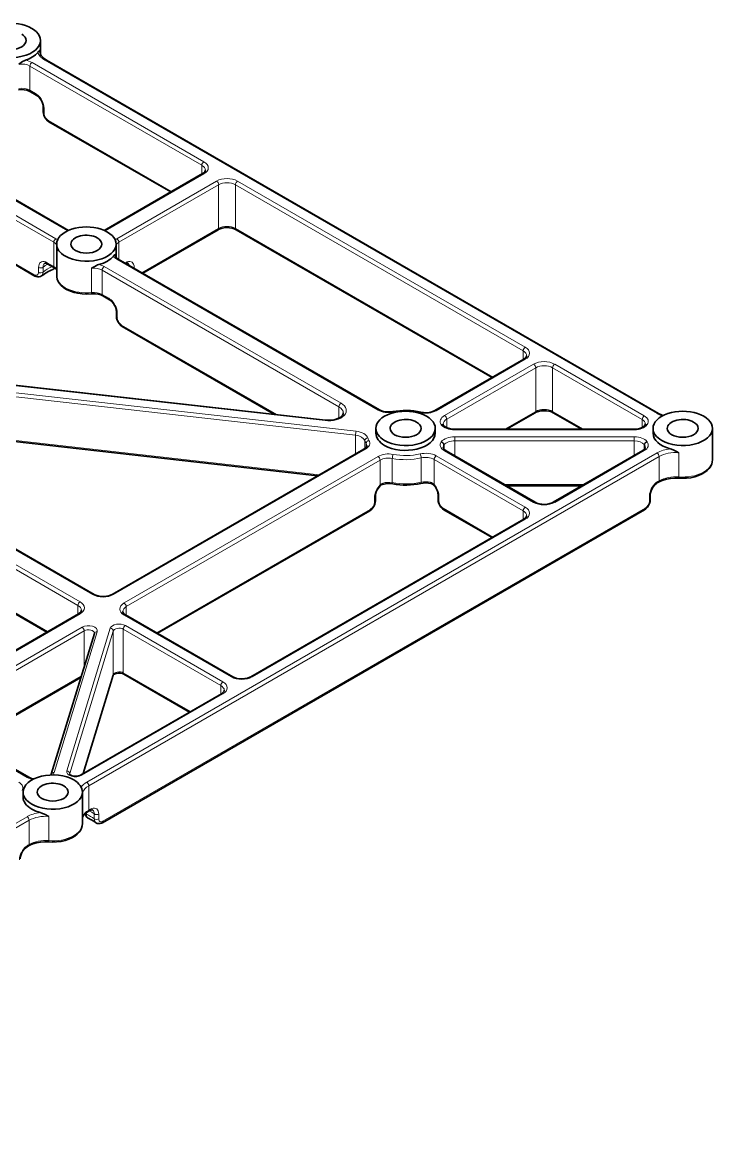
# Model space of a CAD drawing. Extents: x 297 to 1016, y 71 to 742.
# Drawn here: x 899.9 to 1016, y 487.1 to 676.8 of the extents above; entities that cross this region are included whole.
import ezdxf

# ---------------------------------------------------------------- set-up
doc = ezdxf.new("R2010")
doc.units = 0

msp = doc.modelspace()

# ---------------------------------------------------------------- linework, layer by layer
at = {"color": 7, "lineweight": 35, "ltscale": 0.056778}
msp.add_line((902.91, 673.79), (902.91, 671.52), dxfattribs=at)
at = {"color": 7, "lineweight": 13, "ltscale": 0.013765}
msp.add_line((902.87, 672.2), (902.87, 671.65), dxfattribs=at)
at = {"color": 7, "lineweight": 13}
for p, q in [((901.49, 670.1), (930.43, 653.38)), ((1006.71, 610.98), (903.65, 670.48)), ((930.08, 652.77), (901.13, 669.48)), ((904.24, 660.34), (924.98, 648.36)), ((984.17, 621.54), (935.74, 649.5)), ((936.09, 650.12), (984.53, 622.15)), ((935.74, 642.16), (979.08, 617.13)), ((913.64, 635.73), (953.52, 612.7)), ((959.74, 611.56), (915.76, 636.95)), ((953.17, 612.09), (913.28, 635.12)), ((916.57, 625.87), (942.69, 610.79)), ((950.82, 609.78), (845.07, 621.72)), ((876.11, 617.03), (956.05, 608.01)), ((955.95, 607.32), (876.01, 616.34)), ((911.7, 580.51), (864.85, 607.56)), ((876.01, 608.99), (949.84, 600.66)), ((1002.89, 608.24), (972.67, 608.24)), ((909.22, 578.67), (862.37, 605.72)), ((862.72, 606.33), (909.57, 579.29)), ((972.67, 607.08), (1002.89, 607.08)), ((1002.89, 606.38), (972.67, 606.38)), ((910.72, 548.92), (1006.71, 604.34)), ((1007.07, 603.73), (911.08, 548.31)), ((957.61, 604.98), (915.23, 580.51)), ((917, 579.08), (959.74, 603.75)), ((960.09, 603.14), (917.35, 578.47)), ((865.66, 596.48), (904.12, 574.27)), ((913.43, 542.32), (1004.71, 595.02)), ((922.45, 574.06), (958.44, 594.84)), ((984.53, 593.17), (938.57, 566.63)), ((909.57, 577.24), (886.28, 563.8)), ((935.03, 566.63), (917, 577.04)), ((888.41, 562.57), (909.93, 575)), ((910.28, 574.39), (888.76, 561.96)), ((912.46, 574.23), (905.22, 550.54)), ((907.34, 550.83), (914.67, 574.82)), ((915.17, 574.36), (907.83, 550.37)), ((890.63, 555.69), (909.78, 566.75)), ((933.62, 563.77), (909.88, 550.07)), ((900.65, 543.1), (804.66, 487.68)), ((805.01, 487.07), (901, 542.49))]:
    msp.add_line(p, q, dxfattribs=at)
at = {"color": 7, "lineweight": 35}
for p, q in [((903.9, 670.5), (1006.96, 611)), ((904.34, 660.11), (924.84, 648.28)), ((935.84, 641.93), (978.93, 617.05)), ((916.01, 636.98), (959.99, 611.59)), ((942.32, 610.83), (916.67, 625.64)), ((950.88, 609.87), (845.13, 621.8)), ((911.95, 580.53), (865.1, 607.58)), ((876.05, 608.78), (949.54, 600.49)), ((972.67, 608.33), (1002.89, 608.33)), ((914.98, 580.53), (957.36, 605)), ((903.98, 574.18), (865.76, 596.25)), ((913.33, 542.09), (1004.61, 594.79)), ((922.6, 573.98), (958.34, 594.61)), ((938.32, 566.65), (984.28, 593.19)), ((886.03, 563.82), (909.32, 577.27)), ((935.28, 566.65), (917.25, 577.06)), ((911.99, 573.97), (904.74, 550.28)), ((890.78, 555.61), (909.71, 566.54)), ((909.63, 550.09), (933.37, 563.8))]:
    msp.add_line(p, q, dxfattribs=at)
at = {"color": 7, "lineweight": 13, "ltscale": 0.102063}
for p, q in [((901.13, 669.48), (901.13, 665.4)), ((905.16, 635.72), (905.16, 639.81)), ((911.52, 631.35), (911.52, 635.44)), ((913.28, 635.12), (913.28, 631.03)), ((962.14, 603.42), (962.14, 599.34)), ((1007.07, 599.65), (1007.07, 603.73)), ((1010.41, 604.39), (1010.41, 600.3)), ((911.08, 548.31), (911.08, 544.23)), ((904.34, 539.07), (904.34, 543.15)), ((901, 542.49), (901, 538.41))]:
    msp.add_line(p, q, dxfattribs=at)
at = {"color": 7, "lineweight": 13, "ltscale": 0.027983}
msp.add_line((901.13, 665.4), (902.1, 664.84), dxfattribs=at)
at = {"color": 7, "lineweight": 35, "ltscale": 0.027983}
msp.add_line((901.24, 665.17), (902.21, 664.61), dxfattribs=at)
at = {"color": 7, "lineweight": 35, "ltscale": 0.020415}
for p, q in [((903.38, 661.77), (903.38, 662.59)), ((915.71, 627.3), (915.71, 628.12))]:
    msp.add_line(p, q, dxfattribs=at)
at = {"color": 7, "lineweight": 13, "ltscale": 0.020413}
msp.add_line((903.53, 662.39), (903.53, 661.57), dxfattribs=at)
at = {"color": 7, "lineweight": 13, "ltscale": 0.036597}
for p, q in [((930.08, 651.31), (930.08, 652.77)), ((984.17, 593.13), (984.17, 594.59)), ((909.22, 577.21), (909.22, 578.67))]:
    msp.add_line(p, q, dxfattribs=at)
at = {"color": 7, "lineweight": 35, "ltscale": 0.477728}
msp.add_line((930.18, 651.37), (913.64, 641.81), dxfattribs=at)
at = {"color": 7, "lineweight": 13, "ltscale": 0.480204}
msp.add_line((930.43, 651.34), (913.8, 641.74), dxfattribs=at)
at = {"color": 7, "lineweight": 13, "ltscale": 0.369401}
msp.add_line((907.47, 641.74), (894.67, 649.13), dxfattribs=at)
at = {"color": 7, "lineweight": 35, "ltscale": 0.366926}
msp.add_line((894.92, 649.15), (907.64, 641.81), dxfattribs=at)
at = {"color": 7, "lineweight": 13, "ltscale": 0.484905}
for p, q in [((915.76, 640.42), (932.56, 650.12)), ((932.91, 649.5), (916.11, 639.81))]:
    msp.add_line(p, q, dxfattribs=at)
at = {"color": 7, "lineweight": 13, "ltscale": 0.183711}
for p, q in [((932.91, 642.16), (932.91, 649.5)), ((935.74, 649.5), (935.74, 642.16)), ((916.86, 574.67), (916.86, 567.32))]:
    msp.add_line(p, q, dxfattribs=at)
at = {"color": 7, "lineweight": 13, "ltscale": 0.374103}
for p, q in [((905.16, 639.81), (892.2, 647.29)), ((892.55, 647.9), (905.51, 640.42))]:
    msp.add_line(p, q, dxfattribs=at)
at = {"color": 7, "lineweight": 13, "ltscale": 0.373402}
msp.add_line((919.97, 634.69), (932.91, 642.16), dxfattribs=at)
at = {"color": 7, "lineweight": 35, "ltscale": 0.366185}
msp.add_line((932.81, 641.93), (920.12, 634.6), dxfattribs=at)
at = {"color": 7, "lineweight": 13, "ltscale": 0.279231}
msp.add_line((892.2, 639.94), (901.87, 634.35), dxfattribs=at)
at = {"color": 7, "lineweight": 35, "ltscale": 0.279231}
msp.add_line((901.98, 634.13), (892.3, 639.71), dxfattribs=at)
at = {"color": 7, "lineweight": 35, "ltscale": 0.13268}
msp.add_line((905.64, 639.5), (905.64, 634.19), dxfattribs=at)
at = {"color": 7, "lineweight": 35, "ltscale": 0.055385}
msp.add_line((915.64, 639.5), (915.64, 637.29), dxfattribs=at)
at = {"color": 7, "lineweight": 13, "ltscale": 0.072209}
msp.add_line((916.11, 639.81), (916.11, 636.92), dxfattribs=at)
at = {"color": 7, "lineweight": 13, "ltscale": 0.008745}
msp.add_line((915.56, 637.77), (915.56, 637.42), dxfattribs=at)
at = {"color": 7, "lineweight": 13, "ltscale": 0.032739}
msp.add_line((904.02, 636.38), (905.16, 635.72), dxfattribs=at)
at = {"color": 7, "lineweight": 35, "ltscale": 0.03274}
for p, q in [((905.26, 635.49), (904.13, 636.15)), ((914.52, 630.15), (913.39, 630.8))]:
    msp.add_line(p, q, dxfattribs=at)
at = {"color": 7, "lineweight": 13, "ltscale": 0.002886}
msp.add_line((917.15, 636.32), (917.25, 636.38), dxfattribs=at)
at = {"color": 7, "lineweight": 13, "ltscale": 0.020412}
for p, q in [((902.59, 634.76), (902.59, 635.58)), ((903.35, 635.61), (903.35, 634.79)), ((915.85, 627.92), (915.85, 627.1)), ((959.16, 596.07), (959.16, 596.89)), ((969.99, 597.07), (969.99, 596.25)), ((1005.42, 596.25), (1005.42, 597.07)), ((911.98, 542.75), (911.98, 543.56)), ((912.72, 543.54), (912.72, 542.73))]:
    msp.add_line(p, q, dxfattribs=at)
at = {"color": 7, "lineweight": 13, "ltscale": 0.003546}
msp.add_line((918.68, 635.58), (918.68, 635.43), dxfattribs=at)
at = {"color": 7, "lineweight": 13, "ltscale": 0.03274}
msp.add_line((913.28, 631.03), (914.42, 630.38), dxfattribs=at)
at = {"color": 7, "lineweight": 13, "ltscale": 0.036598}
for p, q in [((984.17, 620.08), (984.17, 621.54)), ((917.35, 578.47), (917.35, 577.01)), ((933.26, 563.74), (933.26, 565.2))]:
    msp.add_line(p, q, dxfattribs=at)
at = {"color": 7, "lineweight": 35, "ltscale": 0.432915}
for p, q in [((984.28, 620.14), (969.28, 611.48)), ((915.15, 566.92), (910.09, 550.36))]:
    msp.add_line(p, q, dxfattribs=at)
at = {"color": 7, "lineweight": 13, "ltscale": 0.432915}
for p, q in [((984.53, 620.11), (969.53, 611.45)), ((969.53, 603.87), (984.53, 595.21)), ((985.94, 596.02), (970.95, 604.68))]:
    msp.add_line(p, q, dxfattribs=at)
at = {"color": 7, "lineweight": 13, "ltscale": 0.432916}
for p, q in [((970.95, 610.64), (985.94, 619.29)), ((986.3, 618.68), (971.3, 610.02)), ((984.17, 594.59), (969.18, 603.25))]:
    msp.add_line(p, q, dxfattribs=at)
at = {"color": 7, "lineweight": 13, "ltscale": 0.183713}
for p, q in [((986.3, 611.33), (986.3, 618.68)), ((989.12, 618.68), (989.12, 611.33)), ((915.17, 567.02), (915.17, 574.36))]:
    msp.add_line(p, q, dxfattribs=at)
at = {"color": 7, "lineweight": 13, "ltscale": 0.435646}
for p, q in [((1004.22, 609.97), (989.12, 618.68)), ((989.48, 619.29), (1004.57, 610.58))]:
    msp.add_line(p, q, dxfattribs=at)
at = {"color": 7, "lineweight": 13, "ltscale": 0.046721}
msp.add_line((953.17, 610.22), (953.17, 612.09), dxfattribs=at)
at = {"color": 7, "lineweight": 13, "ltscale": 0.150256}
msp.add_line((981.09, 608.33), (986.3, 611.33), dxfattribs=at)
at = {"color": 7, "lineweight": 35, "ltscale": 0.138813}
msp.add_line((986.19, 611.1), (981.38, 608.33), dxfattribs=at)
at = {"color": 7, "lineweight": 13, "ltscale": 0.150257}
msp.add_line((989.12, 611.33), (994.33, 608.33), dxfattribs=at)
at = {"color": 7, "lineweight": 35, "ltscale": 0.138812}
msp.add_line((989.23, 611.1), (994.04, 608.33), dxfattribs=at)
at = {"color": 7, "lineweight": 13, "ltscale": 0.035445}
msp.add_line((971.3, 610.02), (971.3, 608.61), dxfattribs=at)
at = {"color": 7, "lineweight": 13, "ltscale": 0.03363}
msp.add_line((1004.22, 608.62), (1004.22, 609.97), dxfattribs=at)
at = {"color": 7, "lineweight": 13, "ltscale": 0.078275}
msp.add_line((955.95, 604.19), (955.95, 607.32), dxfattribs=at)
at = {"color": 7, "lineweight": 35, "ltscale": 0.020412}
for p, q in [((959.38, 608.48), (959.38, 607.66)), ((969.38, 608.48), (969.38, 607.66)), ((1006.04, 608.48), (1006.04, 607.66)), ((959.3, 596.28), (959.3, 597.09)), ((899.98, 547.24), (899.98, 546.42))]:
    msp.add_line(p, q, dxfattribs=at)
at = {"color": 7, "lineweight": 13, "ltscale": 0.002293}
for p, q in [((972.67, 608.33), (972.67, 608.24)), ((1002.89, 608.33), (1002.89, 608.24))]:
    msp.add_line(p, q, dxfattribs=at)
at = {"color": 7, "lineweight": 35, "ltscale": 0.002049}
msp.add_line((1004.66, 609.01), (1004.61, 608.94), dxfattribs=at)
at = {"color": 7, "lineweight": 35, "ltscale": 0.132675}
msp.add_line((1016.04, 608.48), (1016.04, 603.17), dxfattribs=at)
at = {"color": 7, "lineweight": 13, "ltscale": 0.032835}
msp.add_line((957.52, 606.42), (957.52, 605.11), dxfattribs=at)
at = {"color": 7, "lineweight": 13, "ltscale": 0.016011}
msp.add_line((957.74, 605.32), (957.74, 605.96), dxfattribs=at)
at = {"color": 7, "lineweight": 35, "ltscale": 0.017836}
msp.add_line((970.84, 605.7), (970.84, 604.99), dxfattribs=at)
at = {"color": 7, "lineweight": 13, "ltscale": 0.017422}
for p, q in [((972.67, 607.08), (972.67, 606.38)), ((1002.89, 607.08), (1002.89, 606.38))]:
    msp.add_line(p, q, dxfattribs=at)
at = {"color": 7, "lineweight": 13, "ltscale": 0.063182}
msp.add_line((972.67, 606.38), (972.67, 603.86), dxfattribs=at)
at = {"color": 7, "lineweight": 13, "ltscale": 0.061252}
msp.add_line((1002.89, 603.93), (1002.89, 606.38), dxfattribs=at)
at = {"color": 7, "lineweight": 13, "ltscale": 0.020067}
msp.add_line((1004.56, 605.73), (1004.56, 604.93), dxfattribs=at)
at = {"color": 7, "lineweight": 13, "ltscale": 0.017412}
msp.add_line((1004.6, 604.98), (1004.6, 605.67), dxfattribs=at)
at = {"color": 7, "lineweight": 13, "ltscale": 0.102061}
msp.add_line((967.01, 599.42), (967.01, 603.51), dxfattribs=at)
at = {"color": 7, "lineweight": 35, "ltscale": 0.432916}
msp.add_line((986.19, 596.05), (971.2, 604.71), dxfattribs=at)
at = {"color": 7, "lineweight": 35, "ltscale": 0.435646}
msp.add_line((989.23, 596.05), (1004.32, 604.76), dxfattribs=at)
at = {"color": 7, "lineweight": 13, "ltscale": 0.435645}
msp.add_line((1004.57, 604.74), (989.48, 596.02), dxfattribs=at)
at = {"color": 7, "lineweight": 13, "ltscale": 0.104649}
msp.add_line((960.09, 598.96), (960.09, 603.14), dxfattribs=at)
at = {"color": 7, "lineweight": 13, "ltscale": 0.105949}
msp.add_line((969.18, 603.25), (969.18, 599.02), dxfattribs=at)
at = {"color": 7, "lineweight": 13, "ltscale": 0.006309}
msp.add_line((1006.85, 599.52), (1007.07, 599.65), dxfattribs=at)
at = {"color": 7, "lineweight": 13, "ltscale": 0.334621}
msp.add_line((981.02, 599.04), (994.4, 599.04), dxfattribs=at)
at = {"color": 7, "lineweight": 35, "ltscale": 0.316319}
msp.add_line((994.04, 598.82), (981.38, 598.82), dxfattribs=at)
at = {"color": 7, "lineweight": 35, "ltscale": 0.00631}
msp.add_line((1006.75, 599.29), (1006.96, 599.42), dxfattribs=at)
at = {"color": 7, "lineweight": 35, "ltscale": 0.020409}
msp.add_line((969.85, 596.45), (969.85, 597.27), dxfattribs=at)
at = {"color": 7, "lineweight": 35, "ltscale": 0.020413}
msp.add_line((1005.57, 596.45), (1005.57, 597.27), dxfattribs=at)
at = {"color": 7, "lineweight": 13, "ltscale": 0.241697}
msp.add_line((970.71, 595.02), (979.08, 590.19), dxfattribs=at)
at = {"color": 7, "lineweight": 35, "ltscale": 0.234478}
msp.add_line((978.93, 590.1), (970.81, 594.79), dxfattribs=at)
at = {"color": 7, "lineweight": 13, "ltscale": 0.473534}
msp.add_line((917.21, 575.28), (933.62, 565.81), dxfattribs=at)
at = {"color": 7, "lineweight": 13, "ltscale": 0.149861}
msp.add_line((910.28, 568.39), (910.28, 574.39), dxfattribs=at)
at = {"color": 7, "lineweight": 35, "ltscale": 0.000111054}
msp.add_line((911.99, 573.97), (911.99, 573.98), dxfattribs=at)
at = {"color": 7, "lineweight": 13, "ltscale": 0.473533}
msp.add_line((933.26, 565.2), (916.86, 574.67), dxfattribs=at)
at = {"color": 7, "lineweight": 13, "ltscale": 0.326419}
msp.add_line((916.86, 567.32), (928.17, 560.79), dxfattribs=at)
at = {"color": 7, "lineweight": 13, "ltscale": 0.435703}
msp.add_line((910.07, 550.35), (915.17, 567.02), dxfattribs=at)
at = {"color": 7, "lineweight": 35, "ltscale": 0.319203}
msp.add_line((928.02, 560.71), (916.96, 567.09), dxfattribs=at)
at = {"color": 7, "lineweight": 13, "ltscale": 0.360094}
msp.add_line((900.69, 549.71), (888.21, 556.92), dxfattribs=at)
at = {"color": 7, "lineweight": 35, "ltscale": 0.360093}
msp.add_line((888.46, 556.94), (900.94, 549.74), dxfattribs=at)
at = {"color": 7, "lineweight": 13, "ltscale": 0.003317}
msp.add_line((907.83, 550.37), (907.83, 550.24), dxfattribs=at)
at = {"color": 7, "lineweight": 35, "ltscale": 0.132677}
msp.add_line((909.98, 547.24), (909.98, 541.93), dxfattribs=at)
at = {"color": 7, "lineweight": 13, "ltscale": 0.006381}
msp.add_line((910.64, 543.78), (910.64, 543.52), dxfattribs=at)
at = {"color": 7, "lineweight": 35, "ltscale": 0.006311}
msp.add_line((910.97, 544), (911.19, 544.12), dxfattribs=at)
at = {"color": 7, "lineweight": 13, "ltscale": 0.00631}
for p, q in [((911.08, 544.23), (911.29, 544.35)), ((901, 538.41), (900.78, 538.28))]:
    msp.add_line(p, q, dxfattribs=at)
at = {"color": 7, "lineweight": 35, "ltscale": 0.006309}
msp.add_line((900.9, 538.18), (900.68, 538.05), dxfattribs=at)
at = {"color": 7, "lineweight": 35}
for points in [[(902.44, 671.76), (902.67, 672.01), (902.82, 672.15), (902.87, 672.2)], [(903.9, 670.5), (903.52, 670.76), (903.25, 671.01), (903.05, 671.26), (902.91, 671.51), (902.84, 671.76), (902.83, 671.91)], [(899.25, 669.82), (899.69, 670.1), (899.91, 670.24), (900.14, 670.37), (900.37, 670.47)], [(899.2, 665.49), (899.67, 665.53), (900.15, 665.5), (900.61, 665.42), (901.01, 665.28), (901.24, 665.17)], [(903.38, 662.59), (903.35, 662.89), (903.27, 663.22), (903.12, 663.57), (902.93, 663.9), (902.7, 664.2), (902.45, 664.44), (902.21, 664.61)], [(904.34, 660.11), (904.11, 660.28), (903.86, 660.53), (903.66, 660.82), (903.5, 661.15), (903.41, 661.49), (903.38, 661.77)], [(930.18, 651.37), (930.4, 651.51), (930.56, 651.68), (930.64, 651.83), (930.67, 651.95)], [(935.84, 641.93), (935.53, 642.07), (935.16, 642.19), (934.72, 642.26), (934.24, 642.28), (933.78, 642.24), (933.34, 642.15), (932.97, 642.01), (932.81, 641.93)], [(915.18, 637.48), (915.28, 637.6), (915.45, 637.72), (915.56, 637.77)], [(916.01, 636.98), (915.77, 637.14), (915.62, 637.3), (915.54, 637.46), (915.53, 637.57)], [(904.13, 636.15), (903.91, 636.25), (903.74, 636.28), (903.63, 636.27), (903.58, 636.24)], [(911.52, 635.44), (912.06, 635.76), (912.35, 635.92), (912.54, 636), (912.73, 636.06)], [(917.69, 636.24), (917.58, 636.28), (917.43, 636.27), (917.3, 636.23)], [(903.08, 634.14), (902.9, 634.03), (902.67, 633.97), (902.43, 633.97), (902.17, 634.03), (901.98, 634.13)], [(905.64, 635.19), (905.51, 635.32), (905.26, 635.49)], [(907.2, 631.92), (906.78, 632.2), (906.4, 632.53), (906.12, 632.85), (905.88, 633.22), (905.73, 633.59), (905.65, 633.97), (905.64, 634.19)], [(911.48, 631.14), (910.72, 631.1), (909.95, 631.13), (909.2, 631.22), (908.57, 631.37), (907.97, 631.56), (907.42, 631.81), (907.2, 631.92)], [(913.39, 630.8), (913.06, 630.96), (912.65, 631.08), (912.19, 631.15), (911.65, 631.15), (911.48, 631.14)], [(915.71, 628.12), (915.68, 628.42), (915.59, 628.75), (915.44, 629.1), (915.19, 629.51), (914.91, 629.84), (914.64, 630.07), (914.52, 630.15)], [(916.67, 625.64), (916.44, 625.8), (916.19, 626.06), (915.99, 626.35), (915.83, 626.68), (915.73, 627.02), (915.71, 627.3)], [(984.28, 620.14), (984.49, 620.28), (984.65, 620.44), (984.74, 620.6), (984.76, 620.72)], [(950.88, 609.87), (951.45, 609.84), (952.02, 609.88), (952.55, 609.99), (952.98, 610.14), (953.34, 610.32), (953.6, 610.52), (953.77, 610.71), (953.86, 610.88), (953.9, 611.07)], [(962.21, 611.3), (961.69, 611.24), (961.17, 611.25), (960.67, 611.33), (960.3, 611.44), (959.99, 611.59)], [(966.94, 611.21), (967.4, 611.14), (967.88, 611.12), (968.36, 611.17), (968.8, 611.27), (969.17, 611.42), (969.28, 611.48)], [(989.23, 611.1), (988.92, 611.25), (988.55, 611.36), (988.1, 611.44), (987.63, 611.46), (987.16, 611.42), (986.73, 611.33), (986.35, 611.19), (986.19, 611.1)], [(970.78, 608.99), (970.69, 609.07), (970.53, 609.11), (970.38, 609.09)], [(1004.66, 609.01), (1004.73, 609.14), (1004.74, 609.23)], [(971.15, 608.68), (970.9, 608.86), (970.78, 608.99)], [(972.67, 608.33), (972.15, 608.36), (971.75, 608.44), (971.39, 608.56), (971.15, 608.68)], [(1002.89, 608.33), (1003.33, 608.36), (1003.74, 608.44), (1004.12, 608.58), (1004.38, 608.73), (1004.56, 608.88), (1004.61, 608.94)], [(957.36, 605), (957.6, 605.17), (957.75, 605.33), (957.83, 605.48), (957.85, 605.59)], [(970.38, 606.22), (970.49, 606.18), (970.66, 606.07), (970.73, 605.99), (970.82, 605.85), (970.84, 605.7)], [(971.2, 604.71), (970.98, 604.86), (970.82, 605.02), (970.74, 605.17), (970.71, 605.29)], [(1004.32, 604.76), (1004.52, 604.9), (1004.65, 605.04), (1004.73, 605.17), (1004.74, 605.27)], [(1008.93, 605.04), (1009.13, 604.98), (1009.53, 604.81), (1009.97, 604.6), (1010.41, 604.39)], [(1016.04, 603.17), (1016.01, 602.82), (1015.92, 602.46), (1015.75, 602.11), (1015.5, 601.74), (1015.18, 601.41), (1014.78, 601.09), (1014.29, 600.8), (1013.72, 600.54), (1013.1, 600.34), (1012.4, 600.18), (1011.67, 600.09), (1010.93, 600.07), (1010.43, 600.09)], [(1010.43, 600.09), (1009.71, 600.11), (1009, 600.06), (1008.32, 599.93), (1007.72, 599.76), (1007.19, 599.54), (1006.96, 599.42)], [(959.3, 597.09), (959.34, 597.42), (959.44, 597.78), (959.61, 598.15), (959.86, 598.55), (960.09, 598.81)], [(962.21, 599.12), (961.77, 599.18), (961.24, 599.18), (960.76, 599.11), (960.48, 599.04)], [(969.16, 598.89), (969.39, 598.59), (969.59, 598.25), (969.73, 597.91), (969.82, 597.57), (969.85, 597.27)], [(1005.57, 597.27), (1005.61, 597.6), (1005.72, 597.99), (1005.88, 598.33), (1006.08, 598.66), (1006.31, 598.94), (1006.56, 599.17), (1006.75, 599.29)], [(959.3, 596.28), (959.28, 595.99), (959.18, 595.65), (959.02, 595.32), (958.82, 595.03), (958.57, 594.78), (958.34, 594.61)], [(970.81, 594.79), (970.58, 594.96), (970.33, 595.21), (970.12, 595.5), (969.97, 595.83), (969.87, 596.17), (969.85, 596.45)], [(986.19, 596.05), (986.5, 595.9), (986.87, 595.79), (987.32, 595.71), (987.79, 595.69), (988.26, 595.73), (988.69, 595.83), (989.07, 595.97), (989.23, 596.05)], [(1004.61, 594.79), (1004.84, 594.96), (1005.09, 595.21), (1005.29, 595.5), (1005.45, 595.83), (1005.55, 596.17), (1005.57, 596.45)], [(984.28, 593.19), (984.49, 593.34), (984.65, 593.5), (984.74, 593.65), (984.76, 593.78)], [(911.95, 580.53), (912.26, 580.39), (912.62, 580.28), (913.07, 580.2), (913.54, 580.18), (914.01, 580.22), (914.44, 580.31), (914.82, 580.45), (914.98, 580.53)], [(909.32, 577.27), (909.54, 577.42), (909.7, 577.58), (909.78, 577.73), (909.81, 577.86)], [(917.25, 577.06), (917.03, 577.21), (916.88, 577.37), (916.79, 577.53), (916.77, 577.65)], [(915.15, 566.92), (915.16, 566.94), (915.23, 567.02), (915.39, 567.12), (915.64, 567.22), (915.99, 567.27), (916.36, 567.27), (916.7, 567.2), (916.94, 567.11), (916.96, 567.09)], [(935.28, 566.65), (935.59, 566.51), (935.96, 566.39), (936.41, 566.32), (936.88, 566.3), (937.34, 566.34), (937.78, 566.43), (938.16, 566.57), (938.32, 566.65)], [(933.37, 563.8), (933.58, 563.95), (933.74, 564.11), (933.82, 564.26), (933.85, 564.38)], [(908.01, 550.09), (907.88, 550.18), (907.82, 550.27)], [(901.78, 549.46), (901.38, 549.55), (901.04, 549.69), (900.94, 549.74)], [(908.01, 550.09), (908.25, 549.99), (908.56, 549.92), (908.95, 549.91), (909.28, 549.96), (909.55, 550.05), (909.63, 550.09)], [(904.34, 543.15), (903.61, 543.5), (903.28, 543.65), (903.12, 543.72), (902.86, 543.81)], [(910.97, 544), (910.58, 543.74), (910.31, 543.49), (910.11, 543.23), (909.98, 542.98)], [(910.46, 543.63), (910.5, 543.38), (910.58, 543.19), (910.71, 543.01), (910.86, 542.88), (910.97, 542.82)], [(911.19, 544.12), (911.41, 544.22), (911.57, 544.25), (911.68, 544.24), (911.72, 544.22)], [(909.98, 541.93), (909.94, 541.54), (909.82, 541.15), (909.64, 540.8), (909.41, 540.47), (909.09, 540.15), (908.7, 539.84), (908.22, 539.56), (907.68, 539.31), (907.08, 539.11), (906.37, 538.95), (905.63, 538.86), (904.87, 538.83), (904.37, 538.86)], [(912.26, 542.08), (912.47, 541.97), (912.72, 541.93), (912.95, 541.94), (913.2, 542.03), (913.33, 542.09)], [(904.37, 538.86), (903.65, 538.87), (902.93, 538.82), (902.25, 538.7), (901.65, 538.52), (901.12, 538.3), (900.9, 538.18)], [(900.68, 538.05), (900.43, 537.88), (900.19, 537.64), (899.96, 537.34), (899.72, 536.92), (899.6, 536.59), (899.52, 536.25), (899.51, 536.03)]]:
    msp.add_lwpolyline(points, dxfattribs=at)
at = {"color": 7, "lineweight": 13}
for points in [[(902.1, 664.84), (902.29, 664.72), (902.47, 664.58), (902.64, 664.41), (902.81, 664.22), (903.01, 663.94), (903.19, 663.64), (903.33, 663.33), (903.43, 663.02), (903.5, 662.71), (903.53, 662.39)], [(903.53, 661.57), (903.55, 661.36), (903.61, 661.14), (903.71, 660.92), (903.84, 660.72), (903.99, 660.54), (904.16, 660.39), (904.24, 660.34)], [(902.59, 635.58), (902.61, 635.84), (902.67, 636.08), (902.77, 636.27), (902.91, 636.42), (903.09, 636.52), (903.29, 636.57), (903.51, 636.57), (903.75, 636.51), (904.02, 636.38)], [(903.58, 636.24), (903.5, 636.15), (903.43, 636.04), (903.38, 635.92), (903.36, 635.77), (903.35, 635.61)], [(917.25, 636.38), (917.49, 636.5), (917.73, 636.56), (917.96, 636.58), (918.16, 636.53), (918.34, 636.44), (918.48, 636.3), (918.59, 636.11), (918.66, 635.86), (918.68, 635.58)], [(901.87, 634.35), (902.05, 634.28), (902.21, 634.26), (902.35, 634.29), (902.46, 634.37), (902.54, 634.5), (902.58, 634.67), (902.59, 634.76)], [(903.35, 634.79), (903.33, 634.58), (903.27, 634.39), (903.17, 634.23), (903.08, 634.14)], [(914.42, 630.38), (914.6, 630.26), (914.79, 630.11), (914.96, 629.94), (915.13, 629.75), (915.33, 629.48), (915.51, 629.18), (915.65, 628.87), (915.76, 628.55), (915.83, 628.24), (915.85, 627.92)], [(915.85, 627.1), (915.88, 626.89), (915.94, 626.67), (916.04, 626.45), (916.17, 626.24), (916.32, 626.06), (916.49, 625.92), (916.57, 625.87)], [(959.16, 596.89), (959.17, 597.1), (959.2, 597.33), (959.26, 597.56), (959.34, 597.8), (959.44, 598.04), (959.56, 598.27), (959.85, 598.69), (960.09, 598.96)], [(969.18, 599.02), (969.39, 598.75), (969.58, 598.46), (969.74, 598.15), (969.86, 597.84), (969.96, 597.44), (969.99, 597.07)], [(1005.42, 597.07), (1005.44, 597.28), (1005.47, 597.51), (1005.53, 597.74), (1005.61, 597.98), (1005.75, 598.29), (1005.92, 598.59), (1006.12, 598.87), (1006.34, 599.12), (1006.58, 599.34), (1006.85, 599.52)], [(958.44, 594.84), (958.61, 594.97), (958.78, 595.13), (958.92, 595.33), (959.03, 595.54), (959.11, 595.76), (959.15, 595.98), (959.16, 596.07)], [(969.99, 596.25), (970.02, 596.04), (970.08, 595.82), (970.18, 595.6), (970.3, 595.4), (970.46, 595.22), (970.63, 595.07), (970.71, 595.02)], [(1004.71, 595.02), (1004.89, 595.15), (1005.05, 595.31), (1005.19, 595.5), (1005.3, 595.72), (1005.38, 595.94), (1005.42, 596.16), (1005.42, 596.25)], [(910.64, 543.52), (910.65, 543.33), (910.69, 543.15), (910.78, 542.98), (910.91, 542.86), (910.97, 542.82)], [(911.29, 544.35), (911.54, 544.47), (911.78, 544.54), (912, 544.55), (912.2, 544.5), (912.38, 544.41), (912.52, 544.26), (912.63, 544.07), (912.69, 543.83), (912.72, 543.54)], [(911.98, 543.56), (911.96, 543.77), (911.91, 543.96), (911.83, 544.11), (911.72, 544.22)], [(912.26, 542.08), (912.12, 542.23), (912.02, 542.42), (911.99, 542.58), (911.98, 542.75)], [(912.72, 542.73), (912.74, 542.54), (912.8, 542.39), (912.9, 542.29), (913.03, 542.23), (913.18, 542.23), (913.35, 542.28), (913.43, 542.32)], [(900.78, 538.28), (900.6, 538.16), (900.42, 538.02), (900.24, 537.85), (900.08, 537.66), (899.88, 537.39), (899.7, 537.09), (899.56, 536.77), (899.45, 536.46), (899.38, 536.15), (899.36, 535.83)]]:
    msp.add_lwpolyline(points, dxfattribs=at)
for centre, radius, start, end in [((904.81, 635.71), 0.498, 294.1422, 334.7813), ((960.87, 598.26), 1.05, 106.9376, 138.4936), ((968.31, 598.35), 1.1, 37.5486, 75.2)]:
    msp.add_arc(centre, radius, start, end, dxfattribs=at)
at = {"color": 7, "lineweight": 35}
for centre, radius, start, end in [((904.69, 636.02), 0.836, 293.0027, 318.2032), ((1009.21, 614.95), 4.54, 240.4059, 251.2991), ((971.14, 609.22), 0.428, 182.0775, 214.8614), ((960.74, 598.17), 0.912, 106.3116, 135.318), ((967.76, 595.58), 3.72, 75.9193, 102.8399), ((968.43, 598.25), 0.967, 41.2882, 75.9105), ((904.28, 550.43), 0.492, 319.9779, 341.3752), ((904.36, 549.56), 5.95, 240.6416, 255.4551), ((907.08, 534.53), 9.16, 60.0808, 64.8927), ((907.84, 535.84), 7.65, 54.7303, 60.0967)]:
    msp.add_arc(centre, radius, start, end, dxfattribs=at)
for centre, major_axis, ratio, start_param, end_param in [((897.91, 673.79), (5, 0), 0.57735, 6.283185, 9.424778), ((897.91, 673.79), (-5, 0), 0.57735, 0.785398, 3.141593), ((897.91, 673.79), (2.6, 0), 0.57735, 3.141593, 6.283185), ((897.91, 673.79), (2.6, 0), 0.57735, 0, 0.785398), ((897.91, 672.98), (-5, 0), 0.57735, 2.086826, 2.705118), ((910.64, 639.5), (5, 0), 0.57735, 0, 3.141593), ((910.64, 639.5), (5, 0), 0.57735, 3.141593, 3.926991), ((910.64, 639.5), (5, 0), 0.57735, 3.926991, 6.283185), ((910.64, 639.5), (2.6, 0), 0.57735, 0.785398, 3.141593), ((910.64, 639.5), (2.6, 0), 0.57735, 3.141593, 6.283185), ((910.64, 639.5), (2.6, 0), 0.57735, 6.283185, 7.068583), ((910.64, 638.69), (-5, 0), 0.57735, 2.002179, 2.71021), ((909.43, 632.1), (7.83, 0.68), 0.526224, 2.12333, 2.467676), ((964.38, 608.48), (5, 0), 0.57735, 0, 3.141593), ((964.38, 607.46), (6.89, 0), 0.586264, 1.190134, 1.891051), ((1011.04, 608.48), (5, 0), 0.57735, 0, 3.141593), ((964.38, 608.48), (2.6, 0), 0.57735, 0.785398, 3.141593), ((964.38, 608.48), (2.6, 0), 0.57735, 6.283185, 7.068583), ((1011.04, 608.48), (2.6, 0), 0.57735, 0.785398, 3.141593), ((1011.04, 608.48), (2.6, 0), 0.57735, 0, 0.785398), ((964.38, 608.48), (5, 0), 0.57735, 3.141593, 3.926991), ((964.38, 607.66), (5, 0), 0.57735, 3.141593, 3.926991), ((964.38, 608.48), (5, 0), 0.57735, 3.926991, 6.283185), ((964.38, 607.66), (5, 0), 0.57735, 3.926991, 6.283185), ((964.38, 608.48), (2.6, 0), 0.57735, 3.141593, 6.283185), ((1011.04, 608.48), (5, 0), 0.57735, 3.141593, 3.926991), ((1011.04, 607.66), (5, 0), 0.57735, 3.141593, 4.275914), ((1011.04, 608.48), (5, 0), 0.57735, 3.926991, 6.283185), ((1011.04, 608.48), (2.6, 0), 0.57735, 3.141593, 6.283185), ((964.38, 602.96), (6.89, 0), 0.586264, 4.392135, 5.093052), ((904.98, 547.24), (-5, 0), 0.57735, 3.926991, 6.283185), ((904.98, 547.24), (2.6, 0), 0.57735, 0.785398, 3.141593), ((904.98, 547.24), (5, 0), 0.57735, 0, 0.785398), ((904.98, 547.24), (-5, 0), 0.57735, 0, 0.785398), ((904.98, 547.24), (5, 0), 0.57735, 3.926991, 6.283185), ((904.98, 547.24), (2.6, 0), 0.57735, 3.141593, 6.283185), ((904.98, 547.24), (2.6, 0), 0.57735, 6.283185, 7.068583), ((904.98, 546.42), (-5, 0), 0.57735, 0, 0.785398)]:
    msp.add_ellipse(centre, major_axis=major_axis, ratio=ratio, start_param=start_param, end_param=end_param, dxfattribs=at)
at = {"color": 7, "lineweight": 13}
for centre, major_axis, ratio, start_param, end_param in [((906.83, 672.32), (-4.5, 0), 0.57735, 0.216229, 0.785398), ((906.83, 671.91), (4, 0), 0.57735, 3.013658, 3.141534), ((899.72, 668.67), (2, 0), 0.57735, 0.785398, 1.806006), ((899.72, 669.07), (-2.5, 0), 0.57735, 3.926991, 4.447121), ((901.49, 669.69), (-0.25, -0.433), 0.57735, 3.926991, 5.497787), ((903.65, 670.07), (-0.25, -0.433), 0.57735, 3.141593, 3.926991), ((899.72, 664.58), (-2, 0), 0.57735, 3.926991, 4.947599), ((901.49, 665.6), (0.25, 0.433), 0.57735, 2.356194, 3.141593), ((902.46, 665.04), (-0.25, -0.433), 0.57735, 5.497787, 6.283185), ((903.88, 662.59), (0.5, 0), 0.57735, 3.141102, 3.926991), ((903.88, 661.77), (0.5, 0), 0.57735, 3.141593, 3.926991), ((904.59, 660.55), (-0.25, -0.433), 0.57735, 5.497787, 6.28485), ((930.43, 652.97), (-0.25, -0.433), 0.57735, 3.926991, 5.497787), ((928.67, 651.95), (2, 0), 0.57735, 0, 0.785398), ((928.67, 652.36), (-2.5, 0), 0.57735, 2.356194, 3.926991), ((930.43, 650.93), (-0.25, 0.433), 0.57735, 5.497787, 6.283185), ((934.32, 649.1), (-2.5, 0), 0.57735, 3.926991, 5.497787), ((932.56, 649.71), (0.25, -0.433), 0.57735, 0.785398, 2.356194), ((934.32, 648.69), (2, 0), 0.57735, 0.785398, 2.356194), ((936.09, 649.71), (-0.25, -0.433), 0.57735, 3.926991, 5.497787), ((932.56, 642.36), (0.25, -0.433), 0.57735, 6.283185, 7.068583), ((934.32, 641.34), (-2, 0), 0.57735, 3.926991, 5.497787), ((936.09, 642.36), (-0.25, -0.433), 0.57735, 5.497787, 6.283185), ((905.51, 640.01), (-0.25, -0.433), 0.57735, 3.926991, 5.497787), ((903.74, 638.99), (2, 0), 0.57735, 0.332523, 0.785398), ((903.74, 639.4), (-2.5, 0), 0.57735, 3.751342, 3.926991), ((917.53, 639.4), (-2.5, 0), 0.57735, 5.497787, 5.673436), ((917.53, 638.99), (2, 0), 0.57735, 2.356194, 2.809069), ((915.76, 640.01), (0.25, -0.433), 0.57735, 0.785398, 2.356194), ((917.53, 637.57), (2, 0), 0.57735, 2.96444, 3.141593), ((910.64, 632.56), (9, 0), 0.57735, 2.379208, 2.514753), ((910.64, 631.75), (-9, 0), 0.57735, 5.409574, 5.656345), ((904.38, 636.58), (0.25, 0.433), 0.57735, 2.356194, 3.141593), ((903.74, 634.91), (-2, 0), 0.57735, 3.474116, 3.926991), ((905.51, 635.93), (-0.25, -0.433), 0.57735, 5.497787, 6.283185), ((911.87, 634.71), (-2.5, 0), 0.57735, 3.926991, 4.362474), ((913.64, 635.32), (-0.25, -0.433), 0.57735, 3.926991, 5.497787), ((917.53, 637.97), (-2.5, 0), 0.57735, 0.349915, 0.785398), ((915.76, 636.54), (0.25, 0.433), 0.57735, 0, 0.785398), ((916.89, 636.58), (0.25, -0.433), 0.57735, 0.495973, 0.785398), ((916.9, 634.97), (-0.71, -1.32), 0.553627, 2.595507, 3.042289), ((902.23, 634.56), (0.25, 0.433), 0.57735, 2.356194, 3.141593), ((902.94, 635.78), (-0.5, 0), 0.57735, 0.785398, 2.514753), ((902.94, 634.96), (-0.5, 0), 0.57735, 0.785398, 2.514753), ((910.64, 634.19), (5, 0), 0.57735, 3.141593, 4.889542), ((911.87, 634.3), (2, 0), 0.57735, 0.785398, 1.747949), ((918.33, 635.78), (-0.5, 0), 0.57735, 2.002287, 2.356194), ((911.43, 631.64), (0.051, -0.497), 0.143889, 6.283185, 7.231047), ((911.87, 630.22), (-2, 0), 0.57735, 3.926991, 4.889542), ((913.64, 631.24), (-0.25, -0.433), 0.57735, 5.497787, 6.283185), ((914.77, 630.58), (-0.25, -0.433), 0.57735, 5.497787, 6.283185), ((916.21, 628.12), (-0.5, 0), 0.57735, 6.28285, 7.068583), ((916.21, 627.3), (-0.5, 0), 0.57735, 0.000104, 0.785398), ((916.92, 626.07), (-0.25, -0.433), 0.57735, 5.497787, 6.283185), ((984.53, 621.74), (-0.25, -0.433), 0.57735, 3.926991, 5.497787), ((982.76, 620.72), (2, 0), 0.57735, 0, 0.785398), ((982.76, 621.13), (-2.5, 0), 0.57735, 2.356194, 3.926991), ((984.53, 619.7), (-0.25, 0.433), 0.57735, 5.497787, 6.283185), ((987.71, 618.27), (-2.5, 0), 0.57735, 3.926991, 5.497787), ((985.94, 618.89), (-0.25, 0.433), 0.57735, 3.926991, 5.497787), ((987.71, 617.86), (2, 0), 0.57735, 0.785398, 2.356194), ((989.48, 618.89), (0.25, 0.433), 0.57735, 0.785398, 2.356194), ((951.4, 611.48), (-3, 0), 0.57735, 1.377702, 3.926991), ((953.52, 612.29), (-0.25, -0.433), 0.57735, 3.926991, 5.497787), ((951.4, 611.07), (2.5, 0), 0.57735, 6.28309, 7.068583), ((959.74, 611.15), (0.25, 0.433), 0.57735, 6.283185, 7.068583), ((961.5, 612.58), (-2.5, 0), 0.57735, 0.785398, 1.89564), ((962.3, 610.81), (-0.095, 0.491), 0.260594, 5.642166, 6.283185), ((964.38, 607.66), (6.5, 0), 0.57735, 1.184823, 1.89564), ((967.76, 612.47), (-2.5, 0), 0.57735, 1.184823, 2.356194), ((966.82, 610.73), (0.114, 0.487), 0.307379, 6.283086, 6.935117), ((969.53, 611.04), (-0.25, 0.433), 0.57735, 5.497787, 6.283185), ((985.94, 611.54), (-0.25, 0.433), 0.57735, 3.141593, 3.926991), ((987.71, 610.52), (-2, 0), 0.57735, 3.926991, 5.497787), ((989.48, 611.54), (0.25, 0.433), 0.57735, 2.356194, 3.141593), ((1006.71, 610.57), (-0.25, -0.433), 0.57735, 3.141593, 3.926991), ((1009.9, 612.81), (-4.5, 0), 0.57735, 0.785398, 1.038296), ((950.82, 609.37), (0.056, 0.497), 0.156683, 0, 0.62435), ((972.71, 609.61), (-2.5, 0), 0.57735, 5.497787, 6.651668), ((972.67, 609.68), (-2.5, 0), 0.57735, 0.416915, 1.570796), ((972.71, 609.21), (2, 0), 0.57735, 2.356194, 3.141593), ((970.95, 610.23), (-0.25, 0.433), 0.57735, 3.926991, 5.497787), ((1002.89, 609.56), (-2.3, 0), 0.57735, 1.570796, 2.757196), ((1004.57, 610.17), (0.25, 0.433), 0.57735, 0.785398, 2.356194), ((1002.94, 609.23), (1.8, 0), 0.57735, 6.283185, 7.068583), ((1002.94, 609.64), (-2.3, 0), 0.57735, 2.740591, 3.926991), ((1005.02, 608.66), (-0.409, 0.287), 0.756913, 5.200005, 6.283175), ((1005.06, 608.72), (-0.403, 0.296), 0.751724, 5.216785, 6.283228), ((1011.04, 607.66), (6.5, 0), 0.57735, 2.740591, 2.757196), ((956.05, 607.6), (-0.056, -0.497), 0.156683, 3.765943, 5.336739), ((955.57, 606.19), (2, 0), 0.57735, 0.206331, 1.377702), ((955.57, 606.59), (-2.5, 0), 0.57735, 3.347923, 4.519294), ((958.01, 606.48), (-0.47, -0.17), 0.799178, 4.430381, 6.001177), ((964.38, 607.25), (-7, 0), 0.57735, 0.206331, 0.324844), ((955.85, 606), (-2.5, 0), 0.57735, 2.356194, 3.466437), ((958.22, 606.05), (-0.432, -0.252), 0.773794, 4.288403, 5.859199), ((955.85, 605.59), (2, 0), 0.57735, 0, 0.324844), ((964.38, 607.66), (6.5, 0), 0.57735, 3.347923, 3.466437), ((972.71, 605.7), (-2.5, 0), 0.57735, 5.914703, 7.068583), ((972.67, 605.64), (-2.5, 0), 0.57735, 4.712389, 5.86627), ((972.71, 605.29), (2, 0), 0.57735, 2.779166, 3.141592), ((972.67, 605.23), (2, 0), 0.57735, 1.570796, 2.718621), ((1002.89, 605.75), (-2.3, 0), 0.57735, 3.525989, 4.712389), ((1002.89, 605.35), (1.8, 0), 0.57735, 0.384397, 1.570796), ((1005.02, 605.84), (0.409, 0.287), 0.756913, 1.08318, 2.653976), ((1011.04, 607.25), (-7, 0), 0.57735, 0.384397, 0.401001), ((1002.94, 605.68), (-2.3, 0), 0.57735, 2.356194, 3.542594), ((1005.06, 605.79), (0.403, 0.296), 0.751724, 1.0664, 2.637196), ((1002.94, 605.27), (1.8, 0), 0.57735, 0.000001, 0.401001), ((1011.04, 607.66), (6.5, 0), 0.57735, 3.525989, 3.542594), ((957.61, 604.57), (-0.25, 0.433), 0.57735, 5.497787, 6.283185), ((961.5, 602.73), (-2.5, 0), 0.57735, 4.387545, 5.497787), ((959.74, 603.35), (0.25, -0.433), 0.57735, 0.785398, 2.356194), ((961.5, 602.33), (2, 0), 0.57735, 1.245952, 2.356194), ((962.3, 603.69), (-0.095, -0.491), 0.260594, 3.782612, 5.353408), ((964.38, 607.25), (-7, 0), 0.57735, 1.245952, 1.956769), ((964.38, 607.66), (6.5, 0), 0.57735, 4.387545, 5.098362), ((967.76, 602.84), (-2.5, 0), 0.57735, 3.926991, 5.098362), ((966.82, 603.77), (0.114, -0.487), 0.307379, 0.918864, 2.48966), ((967.76, 602.44), (2, 0), 0.57735, 0.785398, 1.956769), ((969.53, 603.46), (0.25, 0.433), 0.57735, 0.785398, 2.356194), ((970.95, 604.27), (0.25, 0.433), 0.57735, 6.283185, 7.068583), ((1004.57, 604.33), (0.25, -0.433), 0.57735, 2.356194, 3.141593), ((1009.9, 602.51), (-4.5, 0), 0.57735, 4.928618, 5.497787), ((1006.71, 603.93), (0.25, -0.433), 0.57735, 0.785398, 2.356194), ((1009.9, 602.1), (4, 0), 0.57735, 1.442862, 2.356194), ((1011.04, 603.17), (5, 0), 0.57735, 4.584454, 6.283258), ((1006.71, 599.85), (0.25, -0.433), 0.57735, 0, 0.785398), ((1009.9, 598.01), (-4, 0), 0.57735, 4.584454, 5.497787), ((1010.47, 600.59), (-0.037, -0.499), 0.104173, 5.331742, 6.283185), ((959.74, 599.16), (0.354, -0.353), 0.342635, 6.282888, 6.945), ((960.34, 599.52), (0.146, -0.478), 0.381378, 0.000015, 0.896235), ((961.5, 598.24), (-2, 0), 0.57735, 4.387545, 5.198386), ((964.38, 603.17), (7, 0), 0.57735, 4.387545, 5.098362), ((962.3, 599.61), (-0.095, -0.491), 0.260594, 5.353408, 6.283185), ((966.82, 599.69), (0.114, -0.487), 0.307379, 0.000099, 0.918864), ((967.76, 598.35), (-2, 0), 0.57735, 4.287521, 5.098362), ((968.79, 599.67), (-0.126, -0.484), 0.336561, 5.372391, 6.283104), ((969.53, 599.22), (0.372, 0.333), 0.278672, 2.496635, 3.142221), ((1006.5, 599.73), (0.25, -0.433), 0.57735, 6.283185, 7.068583), ((958.8, 597.09), (-0.5, 0), 0.57735, 2.356194, 3.141593), ((958.8, 596.28), (-0.5, 0), 0.57735, 2.356194, 3.141593), ((970.35, 597.27), (-0.5, 0), 0.57735, 6.28297, 7.068583), ((970.35, 596.45), (-0.5, 0), 0.57735, 6.282451, 7.068583), ((985.94, 595.62), (0.25, 0.433), 0.57735, 6.283185, 7.068583), ((987.71, 597.04), (-2.5, 0), 0.57735, 0.785398, 2.356194), ((989.48, 595.62), (-0.25, 0.433), 0.57735, 5.497787, 6.283185), ((1005.07, 597.27), (0.5, 0), 0.57735, 5.497787, 6.283185), ((1005.07, 596.45), (0.5, 0), 0.57735, 5.497787, 6.283185), ((958.09, 595.05), (0.25, -0.433), 0.57735, 6.283185, 7.068583), ((971.06, 595.23), (-0.25, -0.433), 0.57735, 5.497787, 6.283185), ((984.53, 594.8), (0.25, 0.433), 0.57735, 0.785398, 2.356194), ((982.76, 593.78), (2, 0), 0.57735, 6.283185, 7.068583), ((982.76, 594.19), (-2.5, 0), 0.57735, 2.356194, 3.926991), ((1004.36, 595.23), (0.25, -0.433), 0.57735, 0, 0.785398), ((984.53, 592.76), (0.25, -0.433), 0.57735, 2.356194, 3.141593), ((909.57, 578.88), (0.25, 0.433), 0.57735, 0.785398, 2.356194), ((907.81, 578.26), (-2.5, 0), 0.57735, 2.356194, 3.926991), ((911.7, 580.1), (0.25, 0.433), 0.57735, 6.283185, 7.068583), ((913.46, 581.53), (-2.5, 0), 0.57735, 0.785398, 2.356194), ((915.23, 580.1), (-0.25, 0.433), 0.57735, 5.497787, 6.283185), ((918.77, 578.06), (-2.5, 0), 0.57735, 5.497787, 7.068583), ((917, 578.67), (0.25, -0.433), 0.57735, 0.785398, 2.356194), ((907.81, 577.86), (2, 0), 0.57735, 0, 0.785398), ((909.57, 576.84), (0.25, -0.433), 0.57735, 2.356194, 3.141593), ((918.77, 577.65), (2, 0), 0.57735, 2.356194, 3.141593), ((917, 576.63), (0.25, 0.433), 0.57735, 6.283185, 7.068583), ((910.99, 574.39), (-1.5, 0), 0.57735, 2.96692, 5.497787), ((909.93, 574.59), (0.25, -0.433), 0.57735, 0.785398, 2.356194), ((916.15, 574.67), (-1.5, 0), 0.57735, 3.926991, 6.108513), ((917.21, 574.88), (0.25, 0.433), 0.57735, 0.785398, 2.356194), ((910.99, 573.98), (1, 0), 0.57735, 0.000017, 2.356194), ((912.46, 573.83), (0.478, -0.146), 0.804072, 1.811789, 3.141472), ((914.67, 574.41), (0.478, -0.146), 0.804072, 0.240993, 1.811789), ((916.15, 574.26), (1, 0), 0.57735, 0.785398, 2.96692), ((916.15, 566.91), (-1, 0), 0.57735, 3.926991, 6.108513), ((917.21, 567.53), (-0.25, -0.433), 0.57735, 5.497787, 6.283185), ((914.67, 567.07), (0.478, -0.146), 0.804072, 6.283064, 6.524178), ((933.62, 565.4), (0.25, 0.433), 0.57735, 0.785398, 2.356194), ((931.85, 564.79), (-2.5, 0), 0.57735, 2.356194, 3.926991), ((935.03, 566.22), (-0.25, -0.433), 0.57735, 3.141593, 3.926991), ((936.8, 567.65), (-2.5, 0), 0.57735, 0.785398, 2.356194), ((938.57, 566.22), (0.25, -0.433), 0.57735, 2.356194, 3.141593), ((931.85, 564.38), (2, 0), 0.57735, 6.283185, 7.068583), ((933.62, 563.36), (0.25, -0.433), 0.57735, 2.356194, 3.141593), ((905.22, 550.13), (0.478, -0.146), 0.804072, 1.811789, 3.141472), ((902.96, 550.77), (-2.3, 0), 0.57735, 2.633349, 2.96692), ((908.82, 550.68), (-1.5, 0), 0.57735, 6.108513, 8.63938), ((907.34, 550.42), (0.478, -0.146), 0.804072, 0.240993, 1.811789), ((908.82, 550.27), (1, 0), 0.57735, 2.96692, 3.141593), ((897.65, 547.96), (2.3, 0), 0.57735, 5.934626, 7.068583), ((900.69, 549.31), (-0.25, -0.433), 0.57735, 3.141593, 3.926991), ((902.31, 550.65), (-2.3, 0), 0.57735, 0.785398, 1.271555), ((909.88, 549.66), (-0.25, 0.433), 0.57735, 5.497787, 6.283185), ((913.9, 547.08), (-4.5, 0), 0.57735, 5.497787, 5.885727), ((910.72, 548.51), (0.25, -0.433), 0.57735, 0.785398, 2.356194), ((913.9, 546.68), (4, 0), 0.57735, 2.356194, 2.949521), ((903.83, 541.27), (4.5, 0), 0.57735, 1.787025, 2.356194), ((900.65, 542.7), (0.25, -0.433), 0.57735, 0.785398, 2.356194), ((903.83, 540.86), (-4, 0), 0.57735, 4.584454, 5.497787), ((913.9, 542.59), (-4, 0), 0.57735, 5.497787, 6.091114), ((910.95, 543.75), (-0.5, 0), 0.57735, 0.339924, 0.890857), ((904.98, 539.48), (-9, 0), 0.57735, 3.821532, 4.032449), ((910.72, 544.43), (0.25, -0.433), 0.57735, 0, 0.785398), ((904.98, 540.3), (9, 0), 0.57735, 0.67994, 0.817948), ((910.94, 544.56), (0.25, -0.433), 0.57735, 6.283185, 7.068583), ((912.37, 543.75), (-0.5, 0), 0.57735, 0.67994, 2.356194), ((912.37, 542.93), (-0.5, 0), 0.57735, 0.67994, 2.356194), ((904.98, 541.93), (5, 0), 0.57735, 4.584454, 6.283244), ((913.08, 542.52), (0.25, -0.433), 0.57735, 6.283185, 7.068583), ((903.83, 536.78), (4, 0), 0.57735, 1.442862, 2.356194), ((904.4, 539.35), (-0.037, -0.499), 0.104173, 5.331742, 6.283185), ((900.43, 538.49), (0.25, -0.433), 0.57735, 0, 0.785398), ((900.65, 538.61), (0.25, -0.433), 0.57735, 0, 0.785398)]:
    msp.add_ellipse(centre, major_axis=major_axis, ratio=ratio, start_param=start_param, end_param=end_param, dxfattribs=at)

doc.saveas('drawing.dxf')
